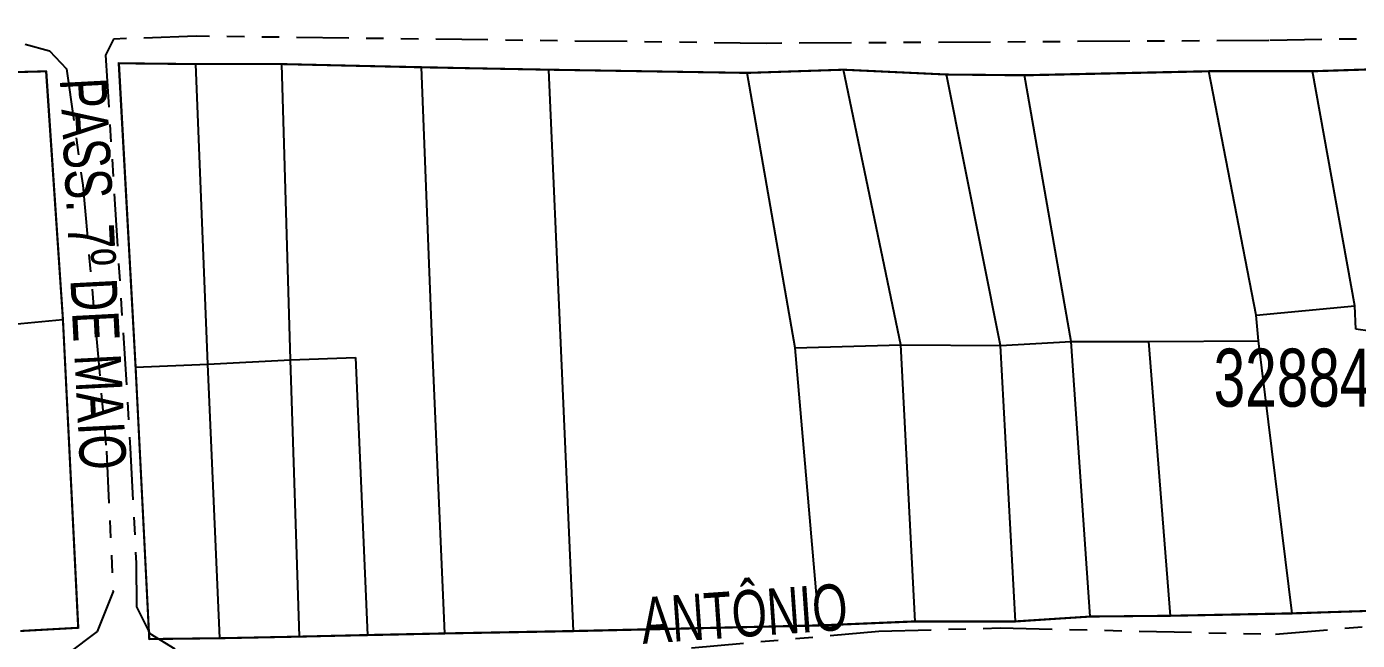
# Model space of a CAD drawing. Extents: x 203604 to 204690, y 4848469 to 4850418.
# Drawn here: x 204413.1 to 204527.9, y 4848677.2 to 4848730.1 of the extents above; entities that cross this region are included whole.
import ezdxf

# ---------------------------------------------------------------- set-up
doc = ezdxf.new("R2010")
doc.units = 0
doc.header["$LTSCALE"] = 1.5
doc.header["$MEASUREMENT"] = 0
doc.linetypes.add('TRACO_25', pattern=[8, 3, -1, 1, -1, 1, -1])
for name, color, linetype in [('CD_MALHA_LOTES', 7, 'CONTINUOUS'), ('CD_TXT_QUADRA', 2, 'CONTINUOUS'), ('RU-QUADRA', 210, 'CONTINUOUS'), ('SV-RUA-NAO-PAV', 7, 'CONTINUOUS'), ('SV-TXT-RUA-N-PAV', 7, 'CONTINUOUS'), ('SV-TXT-VIA-ATUAL', 250, 'CONTINUOUS')]:
    doc.layers.add(name, color=color, linetype=linetype)
doc.styles.add('ARIAL', font='ARIAL.SHX')

msp = doc.modelspace()

# ---------------------------------------------------------------- linework, layer by layer
at = {"layer": 'CD_MALHA_LOTES', "linetype": 'Continuous', "flags": 128}
for points in [[(204409.562782, 4848726.08692), (204414.823953, 4848726.225372)], [(204414.823953, 4848726.225372), (204416.277697, 4848704.83456)], [(204427.734589, 4848726.848405), (204421.088899, 4848726.917631)], [(204421.088899, 4848726.917631), (204422.542644, 4848700.715617)], [(204428.772977, 4848700.992521), (204427.734589, 4848726.848405)], [(204435.141763, 4848726.848405), (204427.734589, 4848726.848405)], [(204447.187074, 4848726.571501), (204435.141763, 4848726.848405)], [(204435.903248, 4848701.33865), (204435.141763, 4848726.848405)], [(204448.156237, 4848701.546328), (204447.187074, 4848726.571501)], [(204458.159384, 4848726.363823), (204447.187074, 4848726.571501)], [(204460.305388, 4848677.974899), (204458.159384, 4848726.363823)], [(204475.258188, 4848726.08692), (204458.159384, 4848726.363823)], [(204483.5653, 4848726.363823), (204475.258188, 4848726.08692)], [(204479.411744, 4848702.377039), (204475.258188, 4848726.08692)], [(204488.514954, 4848702.653943), (204483.5653, 4848726.363823)], [(204492.460832, 4848725.948468), (204483.5653, 4848726.363823)], [(204497.098969, 4848702.584717), (204492.460832, 4848725.948468)], [(204499.175747, 4848725.879242), (204492.460832, 4848725.948468)], [(204515.063097, 4848726.225372), (204499.175747, 4848725.879242)], [(204519.147427, 4848705.215302), (204515.063097, 4848726.225372)], [(204523.993242, 4848726.225372), (204515.063097, 4848726.225372)], [(204530.292801, 4848726.433049), (204523.993242, 4848726.225372)], [(204527.662216, 4848706.0114), (204523.993242, 4848726.225372)], [(204503.19085, 4848702.930847), (204499.175747, 4848725.879242)], [(204519.147427, 4848705.215302), (204527.662216, 4848706.0114)], [(204527.731442, 4848704.003848), (204527.662216, 4848706.0114)], [(204410.808849, 4848704.315365), (204416.277697, 4848704.83456)], [(204416.277697, 4848704.83456), (204417.59299, 4848678.251803)], [(204519.355105, 4848703.000073), (204519.147427, 4848705.215302)], [(204509.905766, 4848702.930847), (204519.355105, 4848703.000073)], [(204522.262594, 4848679.49787), (204519.355105, 4848703.000073)], [(204528.977509, 4848703.830784), (204527.731442, 4848704.003848)], [(204479.411744, 4848702.377039), (204488.514954, 4848702.653943)], [(204481.488522, 4848678.459481), (204479.411744, 4848702.377039)], [(204489.76102, 4848678.805611), (204488.514954, 4848702.653943)], [(204488.514954, 4848702.653943), (204497.098969, 4848702.584717)], [(204497.098969, 4848702.584717), (204503.19085, 4848702.930847)], [(204498.414261, 4848678.805611), (204497.098969, 4848702.584717)], [(204504.852273, 4848679.220966), (204503.19085, 4848702.930847)], [(204503.19085, 4848702.930847), (204509.905766, 4848702.930847)], [(204511.774866, 4848679.290192), (204509.905766, 4848702.930847)], [(204422.542644, 4848700.715617), (204428.772977, 4848700.992521)], [(204422.542644, 4848700.715617), (204423.719485, 4848677.28264)], [(204428.772977, 4848700.992521), (204435.903248, 4848701.33865)], [(204429.811366, 4848677.351866), (204428.772977, 4848700.992521)], [(204435.903248, 4848701.33865), (204441.510548, 4848701.546328)], [(204436.664733, 4848677.490318), (204435.903248, 4848701.33865)], [(204441.510548, 4848701.546328), (204442.548937, 4848677.62877)], [(204449.194626, 4848677.767222), (204448.156237, 4848701.546328)], [(204498.414261, 4848678.805611), (204504.852273, 4848679.220966)], [(204504.852273, 4848679.220966), (204511.774866, 4848679.290192)], [(204511.774866, 4848679.290192), (204522.262594, 4848679.49787)], [(204522.262594, 4848679.49787), (204528.839057, 4848679.705548)], [(204417.59299, 4848678.251803), (204412.608723, 4848677.974899)], [(204442.548937, 4848677.62877), (204449.194626, 4848677.767222)], [(204449.194626, 4848677.767222), (204460.305388, 4848677.974899)], [(204460.305388, 4848677.974899), (204481.488522, 4848678.459481)], [(204481.488522, 4848678.459481), (204489.76102, 4848678.805611)], [(204489.76102, 4848678.805611), (204498.414261, 4848678.805611)], [(204423.719485, 4848677.28264), (204429.811366, 4848677.351866)], [(204429.811366, 4848677.351866), (204436.664733, 4848677.490318)], [(204436.664733, 4848677.490318), (204442.548937, 4848677.62877)]]:
    msp.add_lwpolyline(points, dxfattribs=at)
at = {"layer": 'RU-QUADRA', "linetype": 'Continuous', "const_width": 0.18, "flags": 128}
for points in [[(204412.608723, 4848677.974899), (204417.59299, 4848678.251803), (204416.277697, 4848704.83456), (204414.823953, 4848726.225372), (204409.562782, 4848726.08692)], [(204528.839057, 4848679.705548), (204522.262594, 4848679.49787), (204511.774866, 4848679.290192), (204504.852273, 4848679.220966), (204498.414261, 4848678.805611), (204489.76102, 4848678.805611), (204481.488522, 4848678.459481), (204460.305388, 4848677.974899), (204449.194626, 4848677.767222), (204442.548937, 4848677.62877), (204436.664733, 4848677.490318), (204429.811366, 4848677.351866), (204423.719485, 4848677.28264), (204422.542644, 4848700.715617), (204421.088899, 4848726.917631), (204427.734589, 4848726.848405), (204435.141763, 4848726.848405), (204447.187074, 4848726.571501), (204458.159384, 4848726.363823), (204475.258188, 4848726.08692), (204483.5653, 4848726.363823), (204492.460832, 4848725.948468), (204499.175747, 4848725.879242), (204515.063097, 4848726.225372), (204523.993242, 4848726.225372), (204530.292801, 4848726.433049)]]:
    msp.add_lwpolyline(points, dxfattribs=at)
at = {"layer": 'SV-RUA-NAO-PAV', "linetype": 'TRACO_25'}
for points in [[(204636.99, 4848730.66, 13.02), (204610.51, 4848729.25, 12.76), (204582.47, 4848729.27, 12.6), (204548.81, 4848729.37, 12.58), (204520.25, 4848728.88, 12.58), (204476.92, 4848728.63, 12.58), (204427.76, 4848729.25, 12.24), (204420.63, 4848729, 12.24), (204419.94, 4848727.63, 12.19), (204422.09, 4848693.77, 11.61), (204422.59, 4848683.81, 11.59), (204422.63, 4848680.06, 11.59), (204423.77, 4848677.77, 11.59), (204425.94, 4848676.43, 11.59)], [(204413.02, 4848728.56, 12.66), (204415.12, 4848727.99, 12.67), (204416.6, 4848726.44, 12.68), (204417.99, 4848716.41, 12.29), (204420.03, 4848693.49, 11.98), (204420.6, 4848681.37, 11.73), (204419.24, 4848677.93, 11.73), (204416.66, 4848676.01, 11.73), (204413.14, 4848675.11, 11.71)], [(204470.46, 4848676.52, 11.59), (204486.63, 4848677.97, 11.58), (204497.07, 4848678.24, 11.63), (204520.81, 4848677.7, 11.66), (204528.82, 4848678.38, 11.66), (204544.92, 4848679.01, 11.66), (204562.84, 4848679.76, 11.66), (204575.11, 4848680.6, 11.65), (204590.58, 4848680.8, 11.65), (204609.42, 4848680.2, 11.78), (204636.99, 4848679.85, 11.77)]]:
    msp.add_polyline3d(points, dxfattribs=at)

# ---------------------------------------------------------------- texts
at = {"layer": 'CD_TXT_QUADRA', "style": 'ARIAL', "width": 0.7}
msp.add_text('328844282', height=5, dxfattribs=at).set_placement((204515.482753, 4848697.31716))
at = {"layer": 'SV-TXT-RUA-N-PAV', "style": 'ARIAL', "width": 0.7}
msp.add_text('ANTÔNIO', height=4, rotation=4, dxfattribs=at).set_placement((204466.27, 4848676.86))
at = {"layer": 'SV-TXT-VIA-ATUAL', "style": 'ARIAL', "width": 0.7}
msp.add_text('PASS. 7º DE MAIO', height=4, rotation=273, dxfattribs=at).set_placement((204416.010951, 4848725.542724))

doc.saveas('drawing.dxf')
